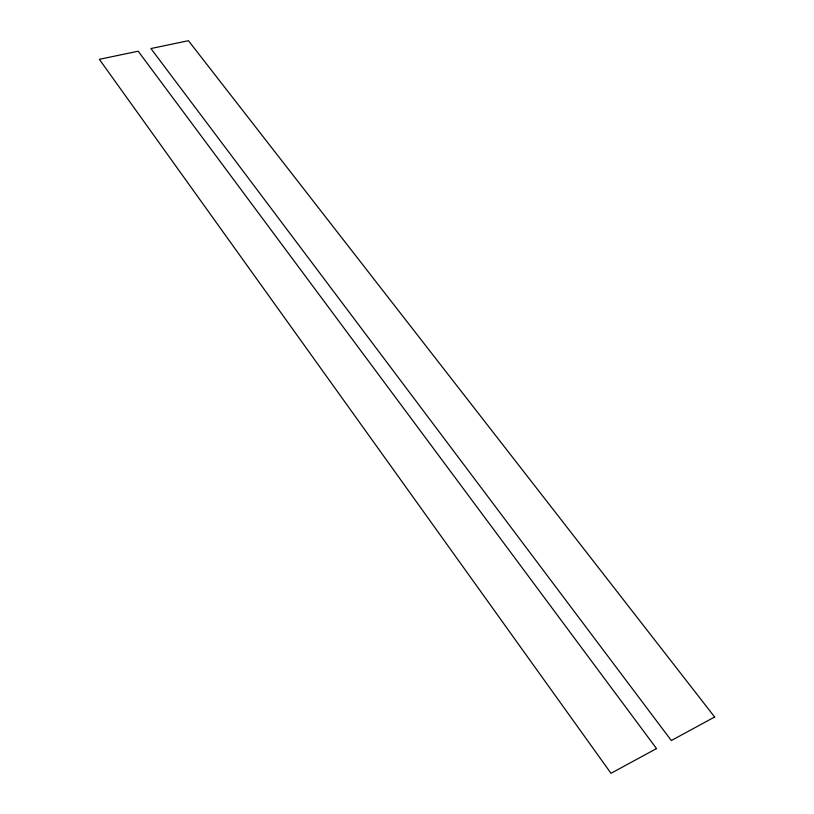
<?xml version="1.0" encoding="UTF-8"?>
<svg xmlns="http://www.w3.org/2000/svg" width="814" height="814" viewBox="0 0 814 814"><rect width="100%" height="100%" fill="white"/><g stroke="black" fill="none" stroke-linecap="round" stroke-linejoin="round"><path stroke-width="1.22" d="M656.522 748.575L610.999 773.3L99.349 59.32L138.187 51.201L656.522 748.575M714.651 717.002L671.316 740.537L150.916 48.545L188.431 40.7L714.651 717.002"/></g></svg>
